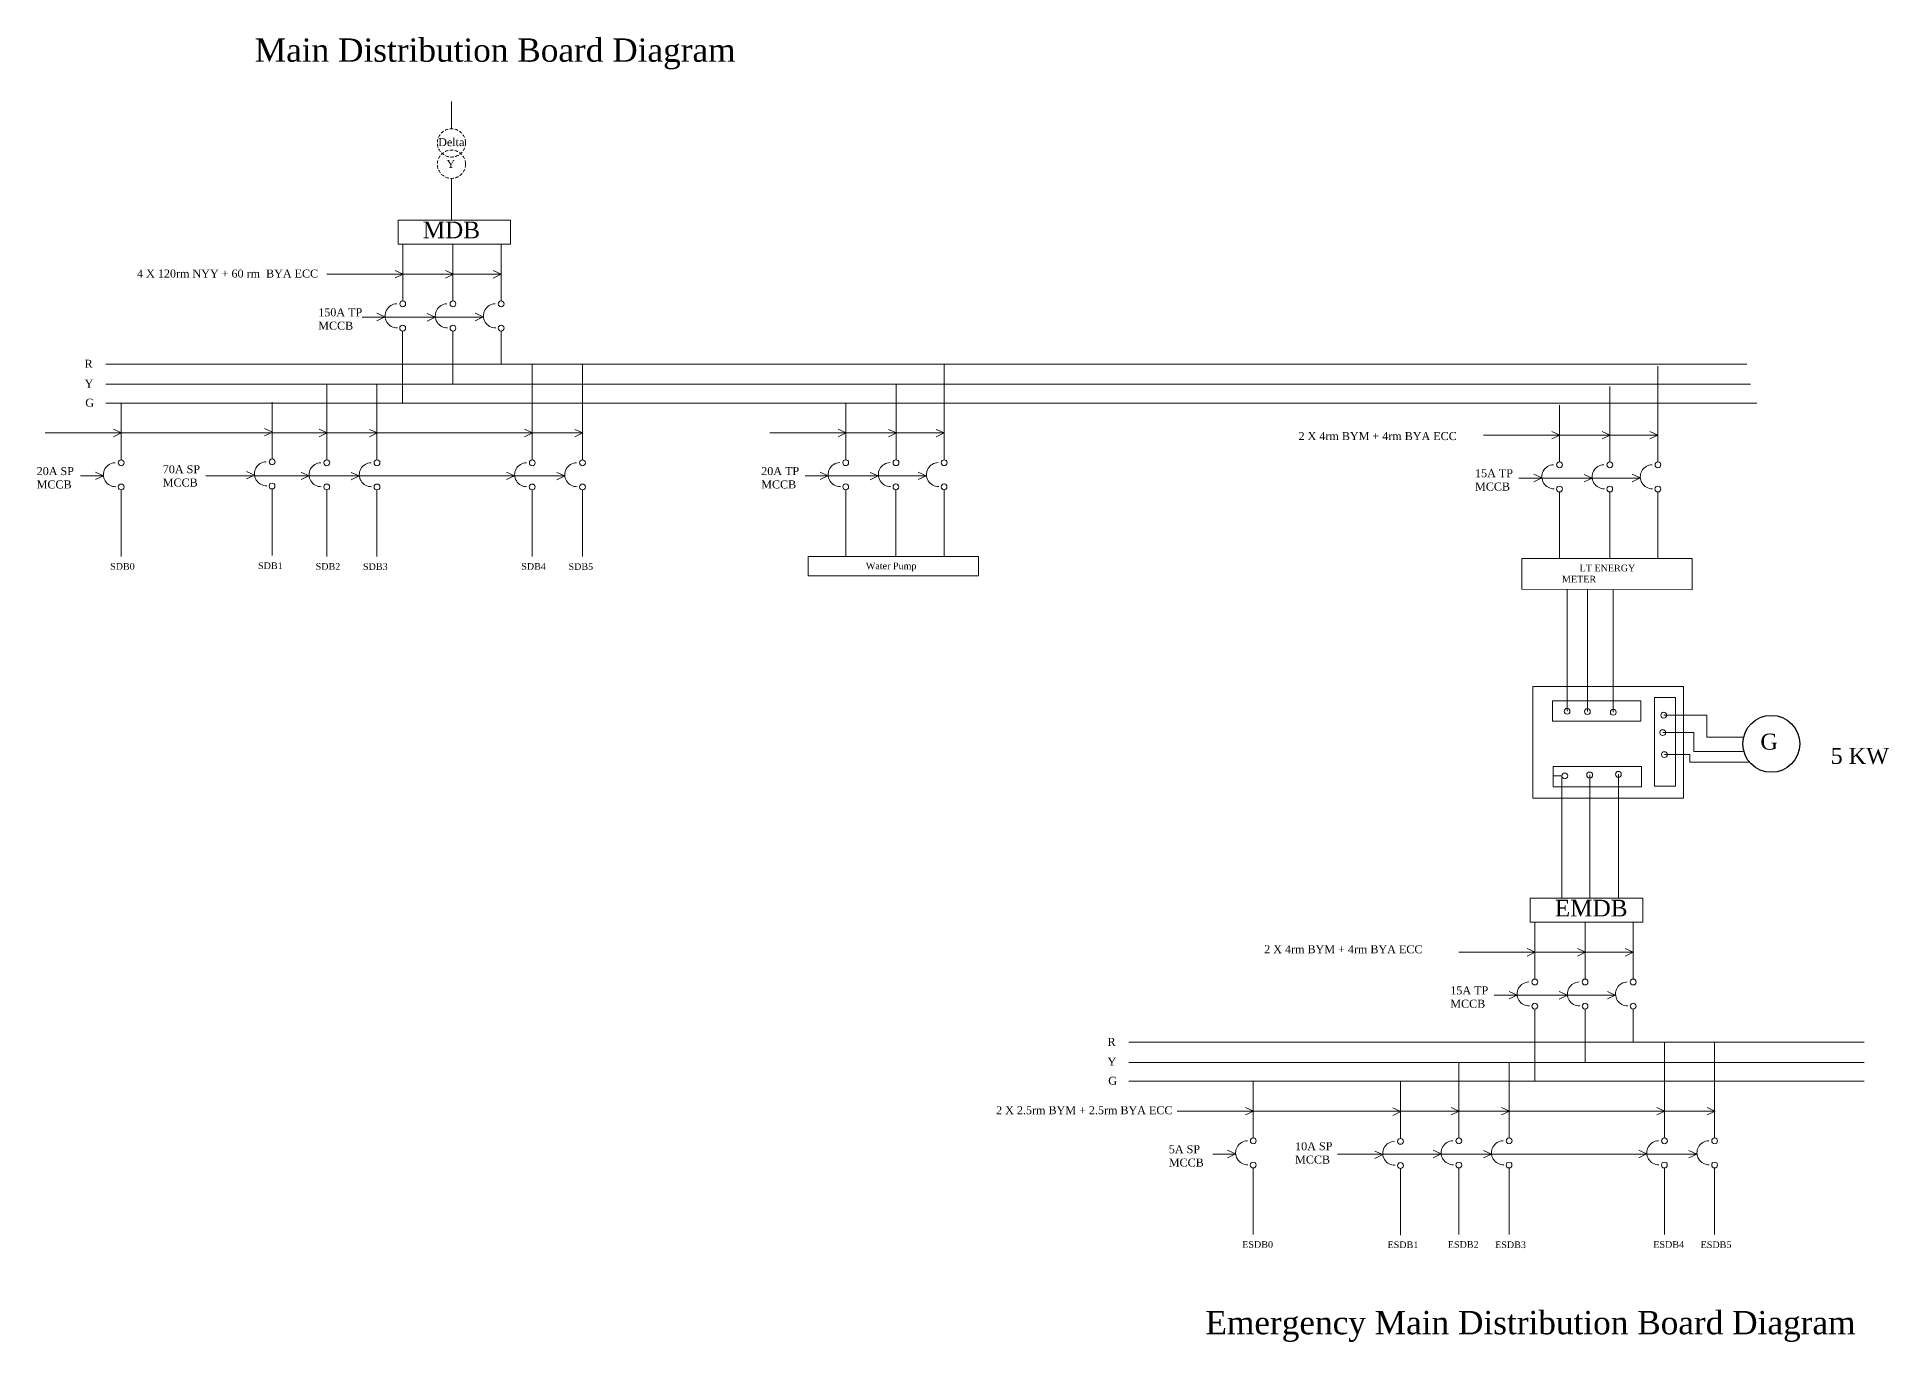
# Model space of a CAD drawing. Header units: feet. Extents: x -1909 to 11484, y -1193 to 2041.
# Drawn here: x 8707 to 11484, y -394 to 1563 of the extents above; entities that cross this region are included whole.
import ezdxf

# ---------------------------------------------------------------- set-up
doc = ezdxf.new("R2010")
doc.units = ezdxf.units.FT
doc.header["$LTSCALE"] = 20
doc.header["$MEASUREMENT"] = 0
doc.linetypes.add('HIDDEN', pattern=[0.375, 0.25, -0.125])
doc.layers.get('0').update_dxf_attribs({"color": 255})
doc.layers.add('switchboard', color=60, linetype='Continuous', lineweight=0)
doc.layers.add('switchboard_text', color=60, linetype='Continuous', lineweight=0)
doc.styles.get("Standard").update_dxf_attribs({"font": 'times.ttf', "height": 18})

msp = doc.modelspace()

# ---------------------------------------------------------------- linework, layer by layer
msp.add_circle((11307.2, 502.8), 42.7)
at = {"layer": 'switchboard'}
for p, q in [((9328.1, 1425.1), (9328.1, 1466)), ((9328.1, 1350.8), (9328.1, 1288)), ((9248.2, 1252), (9248.2, 1288)), ((9248.2, 1288), (9416.7, 1288)), ((9416.7, 1288), (9416.7, 1252)), ((9248.2, 1252), (9416.7, 1252)), ((9255, 1166.9), (9255, 1252)), ((9330.3, 1166.9), (9330.3, 1252)), ((9402.5, 1166.9), (9402.5, 1252)), ((9254.9, 1121.8), (9254.9, 1013.9)), ((9330.3, 1121.8), (9330.3, 1041.9)), ((9402.5, 1121.8), (9402.5, 1072.2)), ((8809.7, 1072.2), (9912.5, 1072.2)), ((9449.3, 1013.8), (9449.3, 1072.2)), ((9524.6, 1013.8), (9524.6, 1072.2)), ((9912.5, 1072.2), (10081.1, 1072.2)), ((10066.9, 1013.9), (10066.9, 1072.2)), ((10081.1, 1072.2), (11270.5, 1072.2)), ((11137.3, 1010.7), (11137.3, 1069)), ((8809.7, 1041.9), (9912.5, 1041.9)), ((9141.1, 1013.8), (9141.1, 1041.9)), ((9216.4, 1013.8), (9216.4, 1041.9)), ((9912.5, 1041.9), (10081.1, 1041.9)), ((9994.7, 1013.9), (9994.7, 1041.9)), ((10081.1, 1041.9), (11276.3, 1041.9)), ((11065.1, 1010.7), (11065.1, 1038.7)), ((9104.2, 1013.9), (8809.7, 1013.9)), ((8809.7, 1013.9), (9912.5, 1013.9)), ((8832.8, 928.7), (8832.8, 1013.8)), ((9059.1, 930.1), (9059.1, 1015.2)), ((9141.1, 928.7), (9141.1, 1013.8)), ((9216.4, 928.7), (9216.4, 1013.8)), ((9449.3, 928.7), (9449.3, 1013.8)), ((9524.6, 928.7), (9524.6, 1013.8)), ((9912.5, 1013.9), (10081.1, 1013.9)), ((9919.3, 928.7), (9919.3, 1013.9)), ((9994.7, 928.7), (9994.7, 1013.9)), ((10066.9, 928.7), (10066.9, 1013.9)), ((10081.1, 1013.9), (11285.5, 1013.9)), ((10989.7, 925.5), (10989.7, 1010.7)), ((11065.1, 925.5), (11065.1, 1010.7)), ((11137.3, 925.6), (11137.3, 1010.7)), ((8832.8, 883.7), (8832.8, 783.9)), ((9059, 885), (9059, 785.2)), ((9141, 883.7), (9141, 783.9)), ((9216.4, 883.7), (9216.4, 783.9)), ((9449.2, 883.7), (9449.2, 783.9)), ((9524.6, 883.7), (9524.6, 783.9)), ((9919.3, 883.7), (9919.3, 783.9)), ((9994.6, 883.7), (9994.6, 783.9)), ((10066.8, 883.7), (10066.8, 783.9)), ((10989.7, 880.5), (10989.7, 780.7)), ((11065, 880.5), (11065, 780.7)), ((11137.2, 880.5), (11137.2, 780.7)), ((11001, 551.6), (11001, 734.2)), ((11031.5, 551.1), (11031.5, 734.1)), ((11070.3, 550.1), (11070.3, 733.9)), ((11145.9, 545.7), (11210.6, 545.7)), ((11210.6, 545.7), (11210.6, 512.9)), ((11144.4, 519.6), (11191.3, 519.6)), ((11191.3, 519.6), (11191.3, 491.3)), ((11210.6, 512.9), (11265.7, 512.9)), ((11146.9, 486.6), (11185.3, 486.6)), ((11185.3, 486.6), (11185.3, 480.1)), ((11185.3, 480.1), (11185.3, 475.1)), ((11185.3, 475.1), (11274.7, 475.1)), ((11191.3, 491.3), (11266.1, 491.3)), ((10980.2, 454.7), (10993.2, 454.7)), ((10993.2, 454.7), (10993.2, 271.2)), ((11034.9, 456.1), (11034.9, 271.2)), ((11078, 457.1), (11078, 271.2)), ((10945.8, 235.2), (10945.8, 271.2)), ((10945.8, 271.2), (11114.4, 271.2)), ((11114.4, 271.2), (11114.4, 235.2)), ((10945.8, 235.2), (11114.4, 235.2)), ((10952.7, 150), (10952.7, 235.2)), ((11028, 150), (11028, 235.2)), ((11100.2, 150), (11100.2, 235.2)), ((10952.6, 105), (10952.6, -3)), ((11028, 105), (11028, 25.1)), ((11100.1, 105), (11100.1, 55.4)), ((10343.6, 55.4), (11446.5, 55.4)), ((11146.9, -3), (11146.9, 55.4)), ((11222.2, -3), (11222.2, 55.4)), ((10343.6, 25.1), (11446.5, 25.1)), ((10838.6, -3), (10838.6, 25.1)), ((10914, -3), (10914, 25.1)), ((10638.2, -3), (10343.6, -3)), ((10343.6, -3), (11446.5, -3)), ((10530.5, -88.1), (10530.5, -3)), ((10751.2, -88.9), (10751.2, -3.8)), ((10838.7, -88.1), (10838.7, -3)), ((10914.1, -88.1), (10914.1, -3)), ((11147, -88.1), (11147, -3)), ((11222.3, -88.1), (11222.3, -3)), ((10530.4, -133.2), (10530.4, -233)), ((10751.1, -134), (10751.1, -233.8)), ((10838.7, -133.2), (10838.7, -233)), ((10914, -133.2), (10914, -233)), ((11146.9, -133.2), (11146.9, -233)), ((11222.3, -133.2), (11222.3, -233))]:
    msp.add_line(p, q, dxfattribs=at)
at = {"layer": 'switchboard', "color": 7}
for p, q in [((9330.8, 1207.2), (9141, 1207.2)), ((9255.5, 1207.2), (9243.5, 1212.6)), ((9255.5, 1207.2), (9243.5, 1201.4)), ((9330.9, 1207.2), (9319, 1212.6)), ((9330.9, 1207.2), (9319, 1201.3)), ((9330.9, 1207.2), (9402.5, 1207.2)), ((9402.5, 1207.2), (9390.5, 1212.6)), ((9402.5, 1207.2), (9390.5, 1201.3)), ((9228.4, 1142.6), (9194.1, 1142.6)), ((9228.4, 1143), (9216.4, 1148.4)), ((9228.4, 1143), (9216.4, 1137.2)), ((9227.6, 1142.6), (9303.7, 1142.6)), ((9303.7, 1142.6), (9291.7, 1148)), ((9303.7, 1142.6), (9291.7, 1136.8)), ((9341.4, 1142.6), (9303.7, 1142.6)), ((9375.7, 1142.6), (9341.4, 1142.6)), ((9375.7, 1143), (9363.7, 1148.4)), ((9375.7, 1143), (9363.7, 1137.2)), ((8833.3, 969.1), (8821.3, 974.5)), ((9059.7, 970.4), (9047.7, 975.8)), ((9141.5, 969.1), (9129.6, 974.5)), ((9217, 969), (9205.1, 974.4)), ((9449.8, 969.1), (9437.8, 974.5)), ((9525.3, 969), (9513.3, 974.4)), ((9919.8, 969.1), (9907.9, 974.5)), ((9995.3, 969), (9983.3, 974.4)), ((10066.9, 969), (10054.9, 974.4)), ((8908.6, 969), (8718.9, 969)), ((8833.3, 969.1), (8821.3, 963.3)), ((8908.8, 969), (9027.1, 969)), ((9216.8, 969), (9027.1, 969)), ((9059.7, 970.4), (9047.7, 964.5)), ((9141.5, 969.1), (9129.6, 963.3)), ((9217, 969), (9205.1, 963.2)), ((9217, 969), (9335.3, 969)), ((9525.1, 969), (9335.3, 969)), ((9449.8, 969.1), (9437.8, 963.3)), ((9525.3, 969), (9513.3, 963.2)), ((9995.1, 969), (9805.4, 969)), ((9919.8, 969.1), (9907.9, 963.3)), ((9995.3, 969), (9983.3, 963.2)), ((9995.3, 969), (10066.9, 969)), ((10066.9, 969), (10054.9, 963.2)), ((11065.5, 965.9), (10875.8, 965.9)), ((10990.2, 965.9), (10978.3, 971.3)), ((10990.2, 965.9), (10978.3, 960.1)), ((11065.7, 965.8), (11053.7, 971.2)), ((11065.7, 965.8), (11053.7, 960)), ((11065.7, 965.8), (11137.3, 965.8)), ((11137.3, 965.8), (11125.3, 971.2)), ((11137.3, 965.8), (11125.3, 960)), ((8806.2, 904.5), (8772, 904.5)), ((8806.2, 904.8), (8794.2, 910.2)), ((8806.2, 904.8), (8794.2, 899)), ((9080.2, 904.5), (8959.7, 904.5)), ((9032.5, 905.8), (9020.5, 911.2)), ((9032.5, 905.8), (9020.5, 900)), ((9114.5, 904.5), (9080.2, 904.5)), ((9114.4, 904.8), (9102.5, 910.2)), ((9114.4, 904.8), (9102.5, 899)), ((9113.7, 904.5), (9189.8, 904.5)), ((9189.8, 904.5), (9177.8, 909.9)), ((9189.8, 904.5), (9177.8, 898.7)), ((9189.8, 904.5), (9388.4, 904.5)), ((9422.7, 904.5), (9388.4, 904.5)), ((9422.7, 904.8), (9410.7, 910.2)), ((9422.7, 904.8), (9410.7, 899)), ((9421.9, 904.5), (9498, 904.5)), ((9498, 904.5), (9486, 909.9)), ((9498, 904.5), (9486, 898.7)), ((9892.8, 904.5), (9858.5, 904.5)), ((9892.7, 904.8), (9880.8, 910.3)), ((9892.7, 904.8), (9880.8, 899)), ((9892, 904.5), (9968.1, 904.5)), ((9968.1, 904.5), (9956.1, 909.9)), ((9968.1, 904.5), (9956.1, 898.7)), ((10005.8, 904.5), (9968.1, 904.5)), ((10040.1, 904.5), (10005.8, 904.5)), ((10040, 904.8), (10028.1, 910.3)), ((10040, 904.8), (10028.1, 899)), ((10963.2, 901.3), (10928.9, 901.3)), ((10963.1, 901.7), (10951.2, 907.1)), ((10963.1, 901.7), (10951.2, 895.9)), ((10962.4, 901.3), (11038.5, 901.3)), ((11038.5, 901.3), (11026.5, 906.7)), ((11038.5, 901.3), (11026.5, 895.5)), ((11076.2, 901.3), (11038.5, 901.3)), ((11110.5, 901.3), (11076.2, 901.3)), ((11110.4, 901.7), (11098.5, 907.1)), ((11110.4, 901.7), (11098.5, 895.9)), ((10953.1, 190.4), (10941.2, 195.8)), ((11028.6, 190.3), (11016.7, 195.7)), ((11100.2, 190.3), (11088.2, 195.7)), ((11028.4, 190.3), (10838.7, 190.3)), ((10953.1, 190.4), (10941.2, 184.6)), ((11028.6, 190.3), (11016.7, 184.5)), ((11028.6, 190.3), (11100.2, 190.3)), ((11100.2, 190.3), (11088.2, 184.5)), ((10926.1, 125.8), (10891.8, 125.8)), ((10926, 126.1), (10914.1, 131.5)), ((10926, 126.1), (10914.1, 120.3)), ((10925.3, 125.8), (11001.4, 125.8)), ((11001.4, 125.8), (10989.4, 131.2)), ((11001.4, 125.8), (10989.4, 120)), ((11039.1, 125.8), (11001.4, 125.8)), ((11073.4, 125.8), (11039.1, 125.8)), ((11073.3, 126.1), (11061.4, 131.5)), ((11073.3, 126.1), (11061.4, 120.3)), ((10606.3, -47.8), (10416.5, -47.8)), ((10531, -47.8), (10519, -42.4)), ((10531, -47.8), (10519, -53.6)), ((10606.5, -47.8), (10724.8, -47.8)), ((10914.5, -47.8), (10724.8, -47.8)), ((10751.8, -48.6), (10739.8, -43.2)), ((10751.8, -48.6), (10739.8, -54.4)), ((10839.2, -47.8), (10827.2, -42.4)), ((10839.2, -47.8), (10827.2, -53.6)), ((10914.7, -47.8), (10902.7, -42.4)), ((10914.7, -47.8), (10902.7, -53.7)), ((10914.7, -47.8), (11033, -47.8)), ((11222.7, -47.8), (11033, -47.8)), ((11147.4, -47.8), (11135.5, -42.4)), ((11147.4, -47.8), (11135.5, -53.6)), ((11222.9, -47.8), (11211, -42.4)), ((11222.9, -47.8), (11211, -53.7)), ((10503.9, -112), (10491.9, -106.6)), ((10724.6, -113.2), (10712.6, -107.8)), ((10812.1, -112), (10800.1, -106.6)), ((10887.5, -112.4), (10875.5, -107)), ((11120.3, -112), (11108.4, -106.6)), ((11195.7, -112.4), (11183.7, -107)), ((10503.9, -112.4), (10469.7, -112.4)), ((10503.9, -112), (10491.9, -117.8)), ((10777.9, -112.4), (10656.6, -112.4)), ((10724.6, -113.2), (10712.6, -119)), ((10812.1, -112.4), (10777.9, -112.4)), ((10812.1, -112), (10800.1, -117.8)), ((10811.4, -112.4), (10887.5, -112.4)), ((10887.5, -112.4), (10875.5, -118.2)), ((10887.5, -112.4), (11086.1, -112.4)), ((11120.4, -112.4), (11086.1, -112.4)), ((11120.3, -112), (11108.4, -117.8)), ((11119.6, -112.4), (11195.7, -112.4)), ((11195.7, -112.4), (11183.7, -118.2))]:
    msp.add_line(p, q, dxfattribs=at)
at = {"layer": 'switchboard'}
for points in [[(9862.8, 783.9), (10118.2, 783.9), (10118.2, 754.9), (9862.8, 754.9)], [(10933.2, 780.7), (11188.6, 780.7), (11188.6, 733.5), (10933.2, 734.5)], [(10949.6, 589), (11175.6, 589), (11175.6, 421.4), (10949.6, 421.4)], [(10979.2, 567.3), (11111.4, 567.3), (11111.4, 536.7), (10979.2, 536.7)], [(11163.7, 572.3), (11163.7, 439.1), (11132.1, 439.1), (11132.1, 572.3)], [(10980.2, 468.7), (11112.4, 468.7), (11112.4, 438.1), (10980.2, 438.1)]]:
    msp.add_lwpolyline(points, close=True, dxfattribs=at)
at = {"layer": 'switchboard', "linetype": 'HIDDEN'}
for centre in [(9328.1, 1403.9), (9328.1, 1371.9)]:
    msp.add_circle(centre, 21.2, dxfattribs=at)
at = {"layer": 'switchboard'}
for centre in [(9255, 1162.5), (9330.3, 1162.5), (9402.5, 1162.5), (9254.9, 1126.2), (9330.3, 1126.2), (9402.5, 1126.2), (8832.8, 924.3), (9059.1, 925.7), (9141.1, 924.3), (9216.4, 924.3), (9449.3, 924.3), (9524.6, 924.3), (9919.3, 924.4), (9994.7, 924.4), (10066.9, 924.4), (10989.7, 921.2), (11065.1, 921.2), (11137.3, 921.2), (8832.8, 888), (9059, 889.4), (9141, 888), (9216.4, 888), (9449.2, 888), (9524.6, 888), (9919.3, 888.1), (9994.6, 888.1), (10066.8, 888.1), (10989.7, 884.9), (11065, 884.9), (11137.2, 884.9), (11001, 551.6), (11031.5, 551.1), (11070.3, 550.1), (11145.9, 545.7), (11144.4, 519.6), (11146.9, 486.6), (10997.6, 454.7), (11034.9, 456.1), (11078, 457.1), (10952.7, 145.7), (11028, 145.7), (11100.2, 145.7), (10952.6, 109.4), (11028, 109.4), (11100.1, 109.4), (10530.5, -92.5), (10751.2, -93.3), (10838.7, -92.5), (10914.1, -92.5), (11147, -92.5), (11222.3, -92.5), (10530.4, -128.8), (10751.1, -129.6), (10838.7, -128.8), (10914, -128.8), (11146.9, -128.8), (11222.3, -128.8)]:
    msp.add_circle(centre, 4.37, dxfattribs=at)
for centre in [(9246.5, 1144.6), (9321.8, 1144.6), (9394, 1144.6), (8824.3, 906.4), (9050.6, 907.8), (9132.5, 906.4), (9207.9, 906.4), (9440.8, 906.4), (9516.1, 906.4), (9910.8, 906.5), (9986.2, 906.5), (10058.4, 906.5), (10981.2, 903.3), (11056.6, 903.3), (11128.8, 903.3), (10944.1, 127.7), (11019.5, 127.7), (11091.7, 127.8), (10522, -110.4), (10742.7, -111.2), (10830.2, -110.4), (10905.6, -110.4), (11138.4, -110.4), (11213.8, -110.4)]:
    msp.add_arc(centre, 18, 91.3607, 271.3607, dxfattribs=at)

# ---------------------------------------------------------------- texts
at = {"layer": 'switchboard', "color": 7, "char_height": 12, "attachment_point": 1}
for s, insert, width in [('2 X 4rm BYM + 4rm BYA ECC\\P', (10598.3, 970.3), 242.534), ('2 X 2.5rm BYM + 2.5rm BYA ECC', (10144.8, -40.6), 271.612)]:
    msp.add_mtext(s, dxfattribs=dict(at, insert=insert, width=width))
at = {"layer": 'switchboard_text', "attachment_point": 1}
for s, insert, char_height, width in [('Main Distribution Board Diagram', (9033.2, 1560.6), 35, 1196.231), ('{\\C7;Delta}', (9308.2, 1411.1), 12, 108.05), ('{\\C7;Y}', (9320.5, 1378.5), 12, 108.05), ('MDB', (9284.9, 1285.9), 25, 40.056), ('{\\C7;4 X 120rm NYY + 60 rm  BYA ECC }', (8856.6, 1214), 12, 345.994), ('{\\C7;150A TP\\PMCCB}', (9128.3, 1155.9), 12, 108.05), ('{\\C7;R}', (8778, 1078.7), 12, 108.05), ('{\\C7;Y}', (8778, 1049), 12, 108.05), ('{\\C7;G}', (8779, 1020.3), 12, 108.05), ('{\\C7;20A SP\\PMCCB}', (8706.1, 917.8), 12, 108.05), ('{\\C7;70A SP\\PMCCB}', (8895.2, 920.6), 12, 108.05), ('{\\C7;20A TP\\PMCCB}', (9792.6, 917.8), 12, 108.05), ('{\\C7;15A TP\\PMCCB}', (10863, 914.6), 12, 108.05), ('SDB0', (8816.2, 773.9), 10, 40.056), ('SDB1', (9038.1, 774.9), 10, 40.056), ('SDB2', (9124.4, 773.9), 10, 40.056), ('SDB3', (9195.4, 773.6), 10, 40.056), ('SDB4', (9432.7, 773.9), 10, 40.056), ('SDB5', (9503.6, 773.6), 10, 40.056), ('       Water Pump', (9923, 774.7), 10, 112.787), ('       LT ENERGY METER', (10993.4, 771.5), 10, 112.787), ('G', (11290.9, 518.1), 24, 40.056), ('{\\C7;5 KW}', (11396.2, 496.7), 24, 211.442), ('EMDB', (10982.6, 269), 25, 40.056), ('{\\C7;2 X 4rm BYM + 4rm BYA ECC}', (10546.8, 200.8), 12, 272.871), ('{\\C7;15A TP\\PMCCB}', (10825.9, 139.1), 12, 108.05), ('{\\C7;R}', (10311.9, 61.9), 12, 108.05), ('{\\C7;Y}', (10311.9, 32.1), 12, 108.05), ('{\\C7;G}', (10313, 3.5), 12, 108.05), ('{\\C7;5A SP\\PMCCB}', (10403.8, -99.1), 12, 108.05), ('{\\C7;10A SP\\PMCCB}', (10593.2, -94.6), 12, 108.05), ('ESDB0', (10513.9, -242.9), 10, 40.056), ('ESDB1', (10731.8, -243.3), 10, 40.056), ('ESDB2', (10822.1, -242.9), 10, 40.056), ('ESDB3', (10893.1, -243.3), 10, 40.056), ('ESDB4', (11130.3, -242.9), 10, 40.056), ('ESDB5', (11201.3, -243.3), 10, 40.056), ('Emergency Main Distribution Board Diagram', (10458.7, -347.6), 35, 1196.231)]:
    msp.add_mtext(s, dxfattribs=dict(at, insert=insert, char_height=char_height, width=width))

doc.saveas('drawing.dxf')
